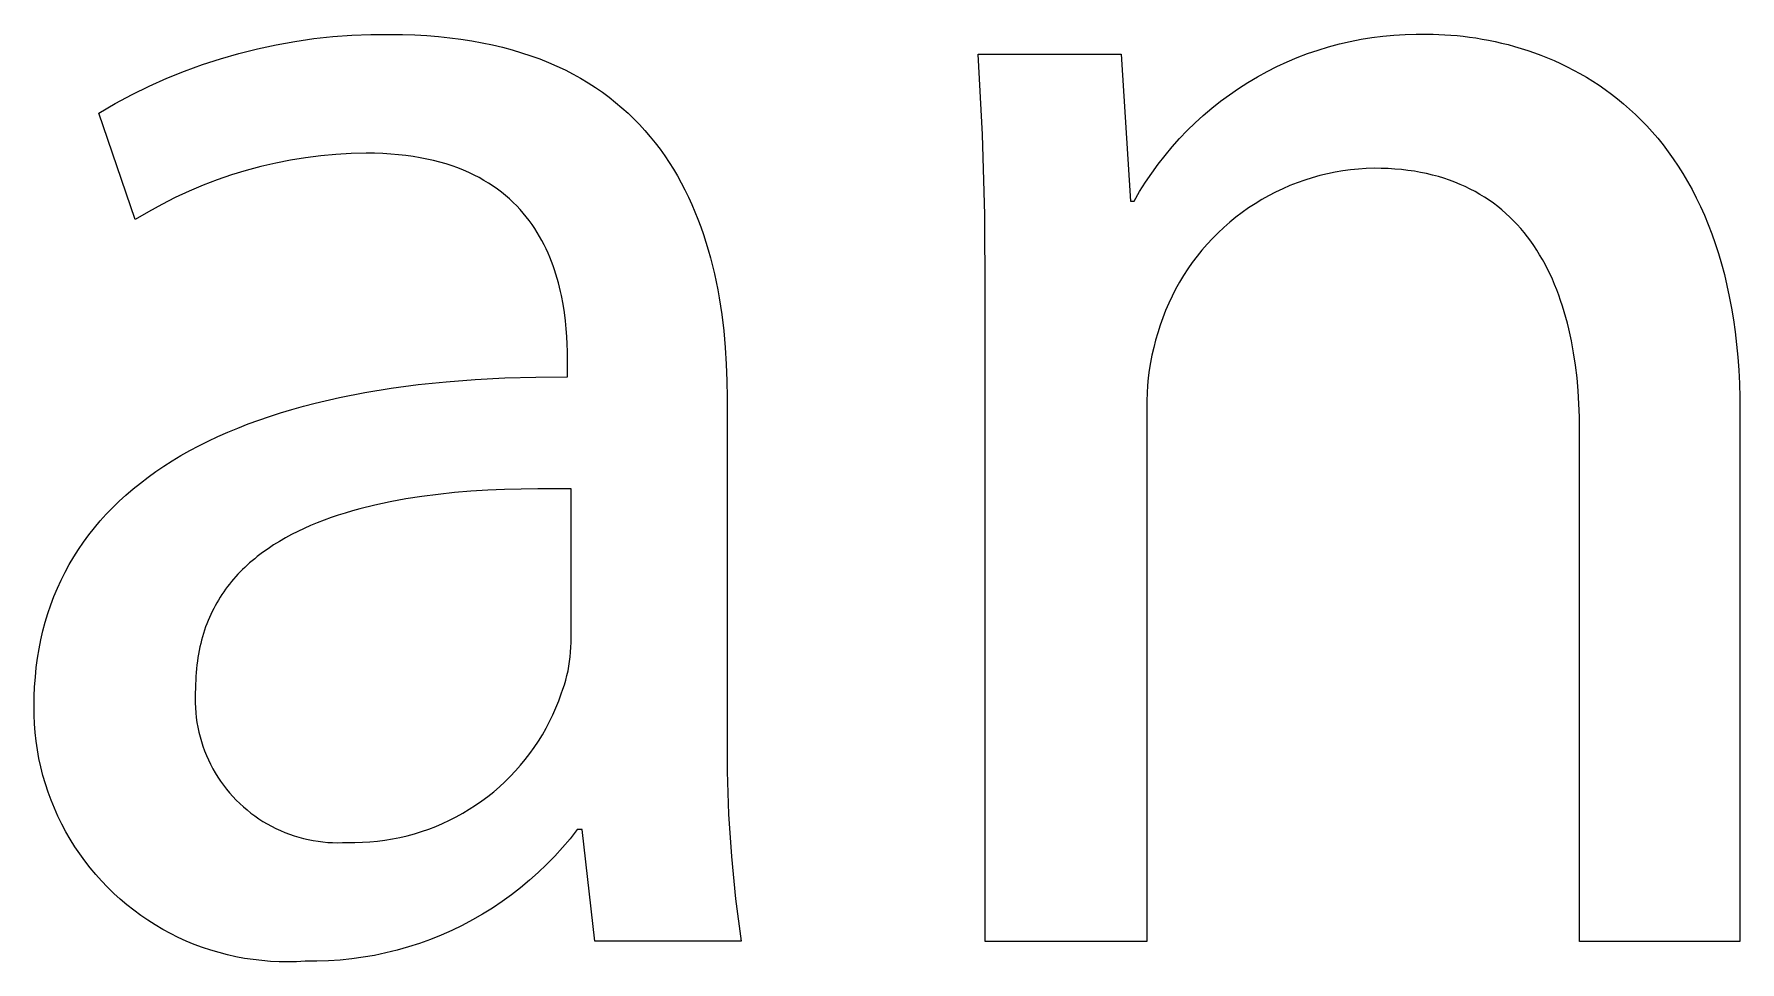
# Model space of a CAD drawing. Header units: millimetres. Extents: x 2840 to 6121, y 744 to 3036.
# Drawn here: x 5489.65 to 5520.23, y 798.66 to 815.29 of the extents above; entities that cross this region are included whole.
import ezdxf

# ---------------------------------------------------------------- set-up
doc = ezdxf.new("R2010")
doc.units = ezdxf.units.MM
doc.header["$MEASUREMENT"] = 0
doc.layers.add('Domyślny', color=7, linetype='Continuous', true_color=0x000000)

msp = doc.modelspace()

# ---------------------------------------------------------------- linework, layer by layer
at = {"layer": 'Domyślny', "color": 18, "lineweight": 15, "true_color": 0x000000}
for p, q in [((5494.664, 815.212), (5495.005, 815.248)), ((5495.005, 815.248), (5495.346, 815.273)), ((5495.346, 815.273), (5495.689, 815.287)), ((5495.689, 815.287), (5496.031, 815.288)), ((5496.031, 815.288), (5496.256, 815.285)), ((5496.256, 815.285), (5496.475, 815.278)), ((5496.475, 815.278), (5496.689, 815.266)), ((5496.689, 815.266), (5496.898, 815.25)), ((5496.898, 815.25), (5497.102, 815.229)), ((5497.102, 815.229), (5497.301, 815.203)), ((5513.437, 815.201), (5513.633, 815.233)), ((5513.633, 815.233), (5513.83, 815.258)), ((5513.83, 815.258), (5514.028, 815.276)), ((5514.028, 815.276), (5514.227, 815.288)), ((5514.227, 815.288), (5514.425, 815.293)), ((5514.425, 815.293), (5514.624, 815.291)), ((5514.624, 815.291), (5514.728, 815.29)), ((5514.728, 815.29), (5514.833, 815.287)), ((5514.833, 815.287), (5514.94, 815.282)), ((5514.94, 815.282), (5515.049, 815.275)), ((5515.049, 815.275), (5515.158, 815.266)), ((5515.158, 815.266), (5515.27, 815.254)), ((5515.27, 815.254), (5515.382, 815.24)), ((5515.382, 815.24), (5515.495, 815.224)), ((5515.495, 815.224), (5515.609, 815.205)), ((5492.992, 814.852), (5493.321, 814.947)), ((5493.321, 814.947), (5493.654, 815.031)), ((5493.654, 815.031), (5493.988, 815.103)), ((5493.988, 815.103), (5494.325, 815.163)), ((5494.325, 815.163), (5494.664, 815.212)), ((5497.301, 815.203), (5497.495, 815.173)), ((5497.495, 815.173), (5497.683, 815.139)), ((5497.683, 815.139), (5497.867, 815.1)), ((5497.867, 815.1), (5498.046, 815.058)), ((5498.046, 815.058), (5498.221, 815.011)), ((5498.221, 815.011), (5498.39, 814.96)), ((5498.39, 814.96), (5498.555, 814.906)), ((5506.651, 813.493), (5506.571, 814.931)), ((5506.571, 814.931), (5509.139, 814.931)), ((5509.139, 814.931), (5509.303, 812.297)), ((5512.294, 814.872), (5512.479, 814.943)), ((5512.479, 814.943), (5512.667, 815.007)), ((5512.667, 815.007), (5512.857, 815.065)), ((5512.857, 815.065), (5513.049, 815.117)), ((5513.049, 815.117), (5513.242, 815.162)), ((5513.242, 815.162), (5513.437, 815.201)), ((5515.609, 815.205), (5515.724, 815.184)), ((5515.724, 815.184), (5515.84, 815.16)), ((5515.84, 815.16), (5515.956, 815.133)), ((5515.956, 815.133), (5516.073, 815.104)), ((5516.073, 815.104), (5516.191, 815.072)), ((5516.191, 815.072), (5516.308, 815.037)), ((5516.308, 815.037), (5516.426, 815)), ((5516.426, 815), (5516.544, 814.959)), ((5516.544, 814.959), (5516.662, 814.915)), ((5492.028, 814.5), (5492.345, 814.629)), ((5492.345, 814.629), (5492.667, 814.746)), ((5492.667, 814.746), (5492.992, 814.852)), ((5498.555, 814.906), (5498.715, 814.847)), ((5498.715, 814.847), (5498.871, 814.785)), ((5498.871, 814.785), (5499.022, 814.719)), ((5499.022, 814.719), (5499.168, 814.65)), ((5499.168, 814.65), (5499.311, 814.576)), ((5511.579, 814.527), (5511.753, 814.622)), ((5511.753, 814.622), (5511.93, 814.711)), ((5511.93, 814.711), (5512.111, 814.795)), ((5512.111, 814.795), (5512.294, 814.872)), ((5516.662, 814.915), (5516.779, 814.868)), ((5516.779, 814.868), (5516.897, 814.818)), ((5516.897, 814.818), (5517.014, 814.765)), ((5517.014, 814.765), (5517.131, 814.709)), ((5517.131, 814.709), (5517.247, 814.649)), ((5517.247, 814.649), (5517.362, 814.586)), ((5491.407, 814.21), (5491.715, 814.361)), ((5491.715, 814.361), (5492.028, 814.5)), ((5499.311, 814.576), (5499.448, 814.5)), ((5499.448, 814.5), (5499.582, 814.42)), ((5499.582, 814.42), (5499.711, 814.337)), ((5499.711, 814.337), (5499.837, 814.251)), ((5511.077, 814.206), (5511.241, 814.318)), ((5511.241, 814.318), (5511.408, 814.425)), ((5511.408, 814.425), (5511.579, 814.527)), ((5517.362, 814.586), (5517.477, 814.519)), ((5517.477, 814.519), (5517.591, 814.449)), ((5517.591, 814.449), (5517.704, 814.375)), ((5517.704, 814.375), (5517.816, 814.298)), ((5490.808, 813.878), (5491.105, 814.05)), ((5491.105, 814.05), (5491.407, 814.21)), ((5499.837, 814.251), (5499.958, 814.161)), ((5499.958, 814.161), (5500.075, 814.069)), ((5500.075, 814.069), (5500.188, 813.973)), ((5510.762, 813.964), (5510.917, 814.088)), ((5510.917, 814.088), (5511.077, 814.206)), ((5517.816, 814.298), (5517.926, 814.217)), ((5517.926, 814.217), (5518.035, 814.132)), ((5518.035, 814.132), (5518.143, 814.043)), ((5518.143, 814.043), (5518.25, 813.95)), ((5491.464, 811.966), (5490.808, 813.878)), ((5500.188, 813.973), (5500.297, 813.875)), ((5500.297, 813.875), (5500.402, 813.774)), ((5500.402, 813.774), (5500.503, 813.67)), ((5510.321, 813.563), (5510.463, 813.702)), ((5510.463, 813.702), (5510.61, 813.836)), ((5510.61, 813.836), (5510.762, 813.964)), ((5518.25, 813.95), (5518.355, 813.853)), ((5518.355, 813.853), (5518.458, 813.752)), ((5518.458, 813.752), (5518.559, 813.648)), ((5500.503, 813.67), (5500.601, 813.563)), ((5500.601, 813.563), (5500.695, 813.454)), ((5500.695, 813.454), (5500.785, 813.342)), ((5506.695, 812.054), (5506.651, 813.493)), ((5510.051, 813.272), (5510.184, 813.42)), ((5510.184, 813.42), (5510.321, 813.563)), ((5518.559, 813.648), (5518.658, 813.538)), ((5518.658, 813.538), (5518.756, 813.425)), ((5518.756, 813.425), (5518.851, 813.307)), ((5494.788, 813.111), (5494.518, 813.077)), ((5495.06, 813.136), (5494.788, 813.111)), ((5495.332, 813.151), (5495.06, 813.136)), ((5495.605, 813.157), (5495.332, 813.151)), ((5495.755, 813.156), (5495.605, 813.157)), ((5495.901, 813.15), (5495.755, 813.156)), ((5496.042, 813.142), (5495.901, 813.15)), ((5496.18, 813.13), (5496.042, 813.142)), ((5496.314, 813.116), (5496.18, 813.13)), ((5496.444, 813.098), (5496.314, 813.116)), ((5496.569, 813.077), (5496.444, 813.098)), ((5500.785, 813.342), (5500.871, 813.228)), ((5500.871, 813.228), (5500.954, 813.112)), ((5500.954, 813.112), (5501.034, 812.993)), ((5509.802, 812.963), (5509.924, 813.119)), ((5509.924, 813.119), (5510.051, 813.272)), ((5518.851, 813.307), (5518.944, 813.185)), ((5518.944, 813.185), (5519.034, 813.059)), ((5493.452, 812.849), (5493.191, 812.769)), ((5493.715, 812.92), (5493.452, 812.849)), ((5493.981, 812.981), (5493.715, 812.92)), ((5494.249, 813.034), (5493.981, 812.981)), ((5494.518, 813.077), (5494.249, 813.034)), ((5496.692, 813.053), (5496.569, 813.077)), ((5496.81, 813.026), (5496.692, 813.053)), ((5496.924, 812.997), (5496.81, 813.026)), ((5497.035, 812.965), (5496.924, 812.997)), ((5497.143, 812.93), (5497.035, 812.965)), ((5497.246, 812.893), (5497.143, 812.93)), ((5497.347, 812.853), (5497.246, 812.893)), ((5497.444, 812.811), (5497.347, 812.853)), ((5497.537, 812.766), (5497.444, 812.811)), ((5501.034, 812.993), (5501.11, 812.872)), ((5501.11, 812.872), (5501.182, 812.75)), ((5509.574, 812.637), (5509.685, 812.802)), ((5509.685, 812.802), (5509.802, 812.963)), ((5512.834, 812.789), (5512.697, 812.755)), ((5512.972, 812.817), (5512.834, 812.789)), ((5513.111, 812.841), (5512.972, 812.817)), ((5513.251, 812.86), (5513.111, 812.841)), ((5513.392, 812.874), (5513.251, 812.86)), ((5513.532, 812.883), (5513.392, 812.874)), ((5513.673, 812.887), (5513.532, 812.883)), ((5513.799, 812.886), (5513.673, 812.887)), ((5513.923, 812.881), (5513.799, 812.886)), ((5514.044, 812.874), (5513.923, 812.881)), ((5514.163, 812.863), (5514.044, 812.874)), ((5514.279, 812.849), (5514.163, 812.863)), ((5514.393, 812.833), (5514.279, 812.849)), ((5514.504, 812.813), (5514.393, 812.833)), ((5514.612, 812.791), (5514.504, 812.813)), ((5514.719, 812.766), (5514.612, 812.791)), ((5519.034, 813.059), (5519.122, 812.928)), ((5519.122, 812.928), (5519.208, 812.793)), ((5519.208, 812.793), (5519.291, 812.652)), ((5492.428, 812.476), (5492.18, 812.361)), ((5492.679, 812.583), (5492.428, 812.476)), ((5492.933, 812.68), (5492.679, 812.583)), ((5493.191, 812.769), (5492.933, 812.68)), ((5497.628, 812.72), (5497.537, 812.766)), ((5497.715, 812.671), (5497.628, 812.72)), ((5497.798, 812.62), (5497.715, 812.671)), ((5497.879, 812.567), (5497.798, 812.62)), ((5497.957, 812.513), (5497.879, 812.567)), ((5498.031, 812.456), (5497.957, 812.513)), ((5501.182, 812.75), (5501.252, 812.625)), ((5501.252, 812.625), (5501.318, 812.498)), ((5501.318, 812.498), (5501.381, 812.369)), ((5509.468, 812.469), (5509.574, 812.637)), ((5512.033, 812.52), (5511.906, 812.46)), ((5512.163, 812.576), (5512.033, 812.52)), ((5512.294, 812.628), (5512.163, 812.576)), ((5512.427, 812.675), (5512.294, 812.628)), ((5512.561, 812.718), (5512.427, 812.675)), ((5512.697, 812.755), (5512.561, 812.718)), ((5514.823, 812.738), (5514.719, 812.766)), ((5514.924, 812.707), (5514.823, 812.738)), ((5515.023, 812.674), (5514.924, 812.707)), ((5515.12, 812.638), (5515.023, 812.674)), ((5515.214, 812.599), (5515.12, 812.638)), ((5515.306, 812.558), (5515.214, 812.599)), ((5515.396, 812.514), (5515.306, 812.558)), ((5515.484, 812.468), (5515.396, 812.514)), ((5519.291, 812.652), (5519.371, 812.508)), ((5519.371, 812.508), (5519.448, 812.358)), ((5491.937, 812.238), (5491.698, 812.106)), ((5492.18, 812.361), (5491.937, 812.238)), ((5498.103, 812.398), (5498.031, 812.456)), ((5498.172, 812.338), (5498.103, 812.398)), ((5498.238, 812.276), (5498.172, 812.338)), ((5498.301, 812.213), (5498.238, 812.276)), ((5498.361, 812.149), (5498.301, 812.213)), ((5501.381, 812.369), (5501.44, 812.238)), ((5501.44, 812.238), (5501.497, 812.106)), ((5509.303, 812.297), (5509.368, 812.297)), ((5509.368, 812.297), (5509.468, 812.469)), ((5511.42, 812.175), (5511.305, 812.093)), ((5511.538, 812.252), (5511.42, 812.175)), ((5511.658, 812.325), (5511.538, 812.252)), ((5511.781, 812.395), (5511.658, 812.325)), ((5511.906, 812.46), (5511.781, 812.395)), ((5515.569, 812.42), (5515.484, 812.468)), ((5515.652, 812.368), (5515.569, 812.42)), ((5515.733, 812.315), (5515.652, 812.368)), ((5515.811, 812.259), (5515.733, 812.315)), ((5515.888, 812.201), (5515.811, 812.259)), ((5515.962, 812.141), (5515.888, 812.201)), ((5519.448, 812.358), (5519.523, 812.204)), ((5519.523, 812.204), (5519.594, 812.044)), ((5491.698, 812.106), (5491.464, 811.966)), ((5498.419, 812.083), (5498.361, 812.149)), ((5498.474, 812.016), (5498.419, 812.083)), ((5498.527, 811.948), (5498.474, 812.016)), ((5498.577, 811.878), (5498.527, 811.948)), ((5498.625, 811.808), (5498.577, 811.878)), ((5501.497, 812.106), (5501.551, 811.972)), ((5501.551, 811.972), (5501.601, 811.837)), ((5506.702, 810.615), (5506.695, 812.054)), ((5511.083, 811.919), (5510.977, 811.826)), ((5511.192, 812.008), (5511.083, 811.919)), ((5511.305, 812.093), (5511.192, 812.008)), ((5516.034, 812.078), (5515.962, 812.141)), ((5516.104, 812.013), (5516.034, 812.078)), ((5516.171, 811.946), (5516.104, 812.013)), ((5516.237, 811.877), (5516.171, 811.946)), ((5516.301, 811.806), (5516.237, 811.877)), ((5519.594, 812.044), (5519.662, 811.88)), ((5519.662, 811.88), (5519.726, 811.711)), ((5498.67, 811.737), (5498.625, 811.808)), ((5498.713, 811.664), (5498.67, 811.737)), ((5498.754, 811.591), (5498.713, 811.664)), ((5498.792, 811.517), (5498.754, 811.591)), ((5501.601, 811.837), (5501.649, 811.7)), ((5501.649, 811.7), (5501.694, 811.562)), ((5501.694, 811.562), (5501.736, 811.422)), ((5510.775, 811.629), (5510.679, 811.526)), ((5510.874, 811.729), (5510.775, 811.629)), ((5510.977, 811.826), (5510.874, 811.729)), ((5516.362, 811.733), (5516.301, 811.806)), ((5516.422, 811.657), (5516.362, 811.733)), ((5516.479, 811.58), (5516.422, 811.657)), ((5516.534, 811.501), (5516.479, 811.58)), ((5519.726, 811.711), (5519.788, 811.537)), ((5498.828, 811.443), (5498.792, 811.517)), ((5498.863, 811.368), (5498.828, 811.443)), ((5498.895, 811.292), (5498.863, 811.368)), ((5498.925, 811.216), (5498.895, 811.292)), ((5501.736, 811.422), (5501.775, 811.281)), ((5501.775, 811.281), (5501.811, 811.139)), ((5510.498, 811.31), (5510.413, 811.197)), ((5510.586, 811.419), (5510.498, 811.31)), ((5510.679, 811.526), (5510.586, 811.419)), ((5516.588, 811.42), (5516.534, 811.501)), ((5516.639, 811.337), (5516.588, 811.42)), ((5516.689, 811.253), (5516.639, 811.337)), ((5516.736, 811.166), (5516.689, 811.253)), ((5519.788, 811.537), (5519.846, 811.357)), ((5519.846, 811.357), (5519.9, 811.173)), ((5498.954, 811.14), (5498.925, 811.216)), ((5498.98, 811.064), (5498.954, 811.14)), ((5499.005, 810.987), (5498.98, 811.064)), ((5499.028, 810.91), (5499.005, 810.987)), ((5501.811, 811.139), (5501.845, 810.996)), ((5501.845, 810.996), (5501.876, 810.852)), ((5510.255, 810.963), (5510.182, 810.843)), ((5510.332, 811.082), (5510.255, 810.963)), ((5510.413, 811.197), (5510.332, 811.082)), ((5516.782, 811.078), (5516.736, 811.166)), ((5516.826, 810.989), (5516.782, 811.078)), ((5516.868, 810.897), (5516.826, 810.989)), ((5519.9, 811.173), (5519.95, 810.983)), ((5519.95, 810.983), (5519.997, 810.787)), ((5499.049, 810.833), (5499.028, 810.91)), ((5499.069, 810.757), (5499.049, 810.833)), ((5499.087, 810.68), (5499.069, 810.757)), ((5499.103, 810.604), (5499.087, 810.68)), ((5501.876, 810.852), (5501.905, 810.707)), ((5501.905, 810.707), (5501.931, 810.562)), ((5510.114, 810.719), (5510.049, 810.594)), ((5510.182, 810.843), (5510.114, 810.719)), ((5516.908, 810.804), (5516.868, 810.897)), ((5516.946, 810.71), (5516.908, 810.804)), ((5516.982, 810.613), (5516.946, 810.71)), ((5519.997, 810.787), (5520.039, 810.587)), ((5499.132, 810.452), (5499.103, 810.604)), ((5499.156, 810.302), (5499.132, 810.452)), ((5501.931, 810.562), (5501.976, 810.268)), ((5506.702, 799.022), (5506.702, 810.615)), ((5509.934, 810.337), (5509.883, 810.205)), ((5509.989, 810.466), (5509.934, 810.337)), ((5510.049, 810.594), (5509.989, 810.466)), ((5517.016, 810.516), (5516.982, 810.613)), ((5517.049, 810.417), (5517.016, 810.516)), ((5517.08, 810.316), (5517.049, 810.417)), ((5520.039, 810.587), (5520.078, 810.381)), ((5520.078, 810.381), (5520.112, 810.169)), ((5499.174, 810.154), (5499.156, 810.302)), ((5499.189, 810.01), (5499.174, 810.154)), ((5501.976, 810.268), (5502.012, 809.972)), ((5509.836, 810.072), (5509.794, 809.937)), ((5509.883, 810.205), (5509.836, 810.072)), ((5517.109, 810.214), (5517.08, 810.316)), ((5517.137, 810.111), (5517.109, 810.214)), ((5517.162, 810.007), (5517.137, 810.111)), ((5520.112, 810.169), (5520.143, 809.952)), ((5499.199, 809.869), (5499.189, 810.01)), ((5499.206, 809.733), (5499.199, 809.869)), ((5499.209, 809.601), (5499.206, 809.733)), ((5502.012, 809.972), (5502.04, 809.674)), ((5509.755, 809.806), (5509.72, 809.673)), ((5509.794, 809.937), (5509.755, 809.806)), ((5517.187, 809.901), (5517.162, 810.007)), ((5517.209, 809.794), (5517.187, 809.901)), ((5517.249, 809.576), (5517.209, 809.794)), ((5520.143, 809.952), (5520.169, 809.729)), ((5520.169, 809.729), (5520.19, 809.501)), ((5499.21, 809.475), (5499.209, 809.601)), ((5499.21, 809.147), (5499.21, 809.475)), ((5502.04, 809.674), (5502.059, 809.375)), ((5509.69, 809.539), (5509.663, 809.404)), ((5509.72, 809.673), (5509.69, 809.539)), ((5517.282, 809.354), (5517.249, 809.576)), ((5520.19, 809.501), (5520.207, 809.266)), ((5497.556, 809.101), (5498.091, 809.129)), ((5498.091, 809.129), (5498.643, 809.144)), ((5498.643, 809.144), (5499.21, 809.147)), ((5502.059, 809.375), (5502.07, 809.075)), ((5509.624, 809.132), (5509.611, 808.995)), ((5509.641, 809.268), (5509.624, 809.132)), ((5509.663, 809.404), (5509.641, 809.268)), ((5517.309, 809.128), (5517.282, 809.354)), ((5517.329, 808.898), (5517.309, 809.128)), ((5520.207, 809.266), (5520.219, 809.026)), ((5495.126, 808.777), (5495.579, 808.866)), ((5495.579, 808.866), (5496.048, 808.943)), ((5496.048, 808.943), (5496.534, 809.008)), ((5496.534, 809.008), (5497.037, 809.06)), ((5497.037, 809.06), (5497.556, 809.101)), ((5502.07, 809.075), (5502.073, 808.776)), ((5509.602, 808.858), (5509.598, 808.72)), ((5509.611, 808.995), (5509.602, 808.858)), ((5517.344, 808.665), (5517.329, 808.898)), ((5520.219, 809.026), (5520.226, 808.78)), ((5493.871, 808.439), (5494.069, 808.503)), ((5494.069, 808.503), (5494.272, 808.563)), ((5494.272, 808.563), (5494.479, 808.621)), ((5494.479, 808.621), (5494.691, 808.676)), ((5494.691, 808.676), (5495.126, 808.777)), ((5502.073, 808.776), (5502.073, 802.832)), ((5509.598, 808.72), (5509.598, 808.583)), ((5509.598, 808.583), (5509.598, 799.022)), ((5517.352, 808.429), (5517.344, 808.665)), ((5520.226, 808.78), (5520.229, 808.528)), ((5520.229, 808.528), (5520.229, 799.022)), ((5493.121, 808.155), (5493.302, 808.23)), ((5493.302, 808.23), (5493.487, 808.303)), ((5493.487, 808.303), (5493.677, 808.372)), ((5493.677, 808.372), (5493.871, 808.439)), ((5517.355, 808.189), (5517.352, 808.429)), ((5492.441, 807.825), (5492.604, 807.912)), ((5492.604, 807.912), (5492.772, 807.996)), ((5492.772, 807.996), (5492.944, 808.077)), ((5492.944, 808.077), (5493.121, 808.155)), ((5517.355, 799.022), (5517.355, 808.189)), ((5491.978, 807.547), (5492.128, 807.642)), ((5492.128, 807.642), (5492.282, 807.735)), ((5492.282, 807.735), (5492.441, 807.825)), ((5491.555, 807.244), (5491.692, 807.348)), ((5491.692, 807.348), (5491.833, 807.449)), ((5491.833, 807.449), (5491.978, 807.547)), ((5491.174, 806.916), (5491.297, 807.028)), ((5491.297, 807.028), (5491.424, 807.137)), ((5491.424, 807.137), (5491.555, 807.244)), ((5496.602, 807.002), (5496.316, 806.958)), ((5496.892, 807.04), (5496.602, 807.002)), ((5497.186, 807.071), (5496.892, 807.04)), ((5497.482, 807.096), (5497.186, 807.071)), ((5497.781, 807.115), (5497.482, 807.096)), ((5498.08, 807.129), (5497.781, 807.115)), ((5498.68, 807.142), (5498.08, 807.129)), ((5499.276, 807.137), (5498.68, 807.142)), ((5499.276, 804.384), (5499.276, 807.137)), ((5490.834, 806.563), (5490.943, 806.683)), ((5490.943, 806.683), (5491.056, 806.801)), ((5491.056, 806.801), (5491.174, 806.916)), ((5495.099, 806.666), (5494.973, 806.623)), ((5495.227, 806.706), (5495.099, 806.666)), ((5495.357, 806.745), (5495.227, 806.706)), ((5495.49, 806.781), (5495.357, 806.745)), ((5495.759, 806.848), (5495.49, 806.781)), ((5496.035, 806.907), (5495.759, 806.848)), ((5496.316, 806.958), (5496.035, 806.907)), ((5490.631, 806.313), (5490.73, 806.439)), ((5490.73, 806.439), (5490.834, 806.563)), ((5494.375, 806.375), (5494.263, 806.318)), ((5494.49, 806.429), (5494.375, 806.375)), ((5494.607, 806.481), (5494.49, 806.429)), ((5494.727, 806.531), (5494.607, 806.481)), ((5494.849, 806.578), (5494.727, 806.531)), ((5494.973, 806.623), (5494.849, 806.578)), ((5490.361, 805.919), (5490.446, 806.053)), ((5490.446, 806.053), (5490.536, 806.185)), ((5490.536, 806.185), (5490.631, 806.313)), ((5493.843, 806.066), (5493.745, 805.997)), ((5493.943, 806.133), (5493.843, 806.066)), ((5494.047, 806.197), (5493.943, 806.133)), ((5494.154, 806.259), (5494.047, 806.197)), ((5494.263, 806.318), (5494.154, 806.259)), ((5490.205, 805.643), (5490.281, 805.783)), ((5490.281, 805.783), (5490.361, 805.919)), ((5493.471, 805.771), (5493.428, 805.732)), ((5493.514, 805.811), (5493.471, 805.771)), ((5493.559, 805.849), (5493.514, 805.811)), ((5493.604, 805.887), (5493.559, 805.849)), ((5493.65, 805.924), (5493.604, 805.887)), ((5493.745, 805.997), (5493.65, 805.924)), ((5490.068, 805.356), (5490.134, 805.501)), ((5490.134, 805.501), (5490.205, 805.643)), ((5493.19, 805.477), (5493.153, 805.432)), ((5493.227, 805.521), (5493.19, 805.477)), ((5493.265, 805.565), (5493.227, 805.521)), ((5493.305, 805.607), (5493.265, 805.565)), ((5493.345, 805.649), (5493.305, 805.607)), ((5493.386, 805.691), (5493.345, 805.649)), ((5493.428, 805.732), (5493.386, 805.691)), ((5489.95, 805.059), (5490.006, 805.209)), ((5490.006, 805.209), (5490.068, 805.356)), ((5492.954, 805.145), (5492.925, 805.095)), ((5492.985, 805.195), (5492.954, 805.145)), ((5493.017, 805.244), (5492.985, 805.195)), ((5493.049, 805.292), (5493.017, 805.244)), ((5493.083, 805.339), (5493.049, 805.292)), ((5493.118, 805.386), (5493.083, 805.339)), ((5493.153, 805.432), (5493.118, 805.386)), ((5489.851, 804.751), (5489.898, 804.906)), ((5489.898, 804.906), (5489.95, 805.059)), ((5492.792, 804.831), (5492.769, 804.776)), ((5492.817, 804.885), (5492.792, 804.831)), ((5492.842, 804.939), (5492.817, 804.885)), ((5492.869, 804.992), (5492.842, 804.939)), ((5492.896, 805.044), (5492.869, 804.992)), ((5492.925, 805.095), (5492.896, 805.044)), ((5489.772, 804.432), (5489.809, 804.593)), ((5489.809, 804.593), (5489.851, 804.751)), ((5492.686, 804.547), (5492.669, 804.487)), ((5492.705, 804.605), (5492.686, 804.547)), ((5492.725, 804.663), (5492.705, 804.605)), ((5492.747, 804.72), (5492.725, 804.663)), ((5492.769, 804.776), (5492.747, 804.72)), ((5489.713, 804.104), (5489.74, 804.269)), ((5489.74, 804.269), (5489.772, 804.432)), ((5492.609, 804.241), (5492.597, 804.177)), ((5492.622, 804.304), (5492.609, 804.241)), ((5492.637, 804.366), (5492.622, 804.304)), ((5492.652, 804.427), (5492.637, 804.366)), ((5492.669, 804.487), (5492.652, 804.427)), ((5499.268, 804.213), (5499.274, 804.298)), ((5499.274, 804.298), (5499.276, 804.384)), ((5489.673, 803.764), (5489.69, 803.935)), ((5489.69, 803.935), (5489.713, 804.104)), ((5492.562, 803.914), (5492.556, 803.846)), ((5492.569, 803.981), (5492.562, 803.914)), ((5492.577, 804.047), (5492.569, 803.981)), ((5492.587, 804.113), (5492.577, 804.047)), ((5492.597, 804.177), (5492.587, 804.113)), ((5499.221, 803.875), (5499.237, 803.959)), ((5499.237, 803.959), (5499.25, 804.044)), ((5499.25, 804.044), (5499.26, 804.128)), ((5499.26, 804.128), (5499.268, 804.213)), ((5489.66, 803.591), (5489.673, 803.764)), ((5492.548, 803.707), (5492.546, 803.636)), ((5492.546, 803.636), (5492.546, 803.564)), ((5492.551, 803.777), (5492.548, 803.707)), ((5492.556, 803.846), (5492.551, 803.777)), ((5499.13, 803.546), (5499.157, 803.627)), ((5499.157, 803.627), (5499.181, 803.709)), ((5499.181, 803.709), (5499.202, 803.792)), ((5499.202, 803.792), (5499.221, 803.875)), ((5489.65, 803.237), (5489.653, 803.415)), ((5489.653, 803.415), (5489.66, 803.591)), ((5492.54, 803.477), (5492.537, 803.389)), ((5492.537, 803.389), (5492.538, 803.301)), ((5492.538, 803.301), (5492.541, 803.213)), ((5492.546, 803.564), (5492.54, 803.477)), ((5499.005, 803.214), (5499.055, 803.339)), ((5499.055, 803.339), (5499.101, 803.466)), ((5499.101, 803.466), (5499.13, 803.546)), ((5489.651, 803.08), (5489.65, 803.237)), ((5489.658, 802.924), (5489.651, 803.08)), ((5492.541, 803.213), (5492.548, 803.125)), ((5492.548, 803.125), (5492.557, 803.037)), ((5492.557, 803.037), (5492.569, 802.95)), ((5498.892, 802.968), (5498.951, 803.09)), ((5498.951, 803.09), (5499.005, 803.214)), ((5489.67, 802.769), (5489.658, 802.924)), ((5489.687, 802.613), (5489.67, 802.769)), ((5492.569, 802.95), (5492.585, 802.864)), ((5492.585, 802.864), (5492.603, 802.778)), ((5492.603, 802.778), (5492.625, 802.692)), ((5492.625, 802.692), (5492.649, 802.608)), ((5498.691, 802.616), (5498.762, 802.731)), ((5498.762, 802.731), (5498.829, 802.849)), ((5498.829, 802.849), (5498.892, 802.968)), ((5502.073, 802.832), (5502.074, 802.069)), ((5489.709, 802.459), (5489.687, 802.613)), ((5489.737, 802.305), (5489.709, 802.459)), ((5492.649, 802.608), (5492.676, 802.524)), ((5492.676, 802.524), (5492.706, 802.441)), ((5492.706, 802.441), (5492.739, 802.36)), ((5498.456, 802.287), (5498.538, 802.394)), ((5498.538, 802.394), (5498.616, 802.504)), ((5498.616, 802.504), (5498.691, 802.616)), ((5489.77, 802.153), (5489.737, 802.305)), ((5489.808, 802.001), (5489.77, 802.153)), ((5492.739, 802.36), (5492.774, 802.279)), ((5492.774, 802.279), (5492.813, 802.2)), ((5492.813, 802.2), (5492.854, 802.122)), ((5492.854, 802.122), (5492.898, 802.046)), ((5498.187, 801.983), (5498.28, 802.081)), ((5498.28, 802.081), (5498.37, 802.183)), ((5498.37, 802.183), (5498.456, 802.287)), ((5489.852, 801.851), (5489.808, 802.001)), ((5489.901, 801.703), (5489.852, 801.851)), ((5492.898, 802.046), (5492.944, 801.971)), ((5492.944, 801.971), (5492.993, 801.898)), ((5492.993, 801.898), (5493.044, 801.826)), ((5493.044, 801.826), (5493.098, 801.757)), ((5497.889, 801.709), (5497.992, 801.797)), ((5497.992, 801.797), (5498.091, 801.888)), ((5498.091, 801.888), (5498.187, 801.983)), ((5502.074, 802.069), (5502.1, 801.307)), ((5489.954, 801.556), (5489.901, 801.703)), ((5490.013, 801.411), (5489.954, 801.556)), ((5493.098, 801.757), (5493.154, 801.689)), ((5493.154, 801.689), (5493.212, 801.623)), ((5493.212, 801.623), (5493.273, 801.559)), ((5493.273, 801.559), (5493.336, 801.498)), ((5493.336, 801.498), (5493.401, 801.438)), ((5497.451, 801.393), (5497.565, 801.466)), ((5497.565, 801.466), (5497.676, 801.543)), ((5497.676, 801.543), (5497.784, 801.624)), ((5497.784, 801.624), (5497.889, 801.709)), ((5490.077, 801.269), (5490.013, 801.411)), ((5490.146, 801.129), (5490.077, 801.269)), ((5493.401, 801.438), (5493.467, 801.381)), ((5493.467, 801.381), (5493.536, 801.326)), ((5493.536, 801.326), (5493.607, 801.274)), ((5493.607, 801.274), (5493.679, 801.224)), ((5493.679, 801.224), (5493.753, 801.176)), ((5493.753, 801.176), (5493.829, 801.131)), ((5496.974, 801.14), (5497.097, 801.197)), ((5497.097, 801.197), (5497.217, 801.258)), ((5497.217, 801.258), (5497.335, 801.324)), ((5497.335, 801.324), (5497.451, 801.393)), ((5502.1, 801.307), (5502.15, 800.546)), ((5490.219, 800.991), (5490.146, 801.129)), ((5490.297, 800.855), (5490.219, 800.991)), ((5490.38, 800.723), (5490.297, 800.855)), ((5493.829, 801.131), (5493.906, 801.089)), ((5493.906, 801.089), (5493.985, 801.049)), ((5493.985, 801.049), (5494.065, 801.012)), ((5494.065, 801.012), (5494.146, 800.978)), ((5494.146, 800.978), (5494.228, 800.947)), ((5494.228, 800.947), (5494.311, 800.918)), ((5494.311, 800.918), (5494.395, 800.893)), ((5494.395, 800.893), (5494.481, 800.87)), ((5494.481, 800.87), (5494.566, 800.85)), ((5495.94, 800.84), (5496.073, 800.862)), ((5496.073, 800.862), (5496.205, 800.888)), ((5496.205, 800.888), (5496.337, 800.919)), ((5496.337, 800.919), (5496.467, 800.955)), ((5496.467, 800.955), (5496.596, 800.994)), ((5496.596, 800.994), (5496.724, 801.039)), ((5496.724, 801.039), (5496.85, 801.087)), ((5496.85, 801.087), (5496.974, 801.14)), ((5499.257, 800.866), (5499.122, 800.707)), ((5499.385, 801.029), (5499.257, 800.866)), ((5499.473, 801.029), (5499.385, 801.029)), ((5499.702, 799.03), (5499.473, 801.029)), ((5490.467, 800.593), (5490.38, 800.723)), ((5490.559, 800.467), (5490.467, 800.593)), ((5494.566, 800.85), (5494.653, 800.834)), ((5494.653, 800.834), (5494.74, 800.82)), ((5494.74, 800.82), (5494.827, 800.809)), ((5494.827, 800.809), (5494.914, 800.801)), ((5494.914, 800.801), (5495.002, 800.796)), ((5495.002, 800.796), (5495.09, 800.795)), ((5495.09, 800.795), (5495.178, 800.796)), ((5495.178, 800.796), (5495.266, 800.8)), ((5495.266, 800.8), (5495.401, 800.799)), ((5495.401, 800.799), (5495.536, 800.802)), ((5495.536, 800.802), (5495.671, 800.81)), ((5495.671, 800.81), (5495.806, 800.823)), ((5495.806, 800.823), (5495.94, 800.84)), ((5498.983, 800.553), (5498.838, 800.403)), ((5499.122, 800.707), (5498.983, 800.553)), ((5502.15, 800.546), (5502.225, 799.786)), ((5490.655, 800.344), (5490.559, 800.467)), ((5490.755, 800.224), (5490.655, 800.344)), ((5498.687, 800.259), (5498.532, 800.121)), ((5498.838, 800.403), (5498.687, 800.259)), ((5490.859, 800.108), (5490.755, 800.224)), ((5490.967, 799.995), (5490.859, 800.108)), ((5491.079, 799.886), (5490.967, 799.995)), ((5498.372, 799.987), (5498.208, 799.86)), ((5498.532, 800.121), (5498.372, 799.987)), ((5491.195, 799.781), (5491.079, 799.886)), ((5491.314, 799.68), (5491.195, 799.781)), ((5491.437, 799.583), (5491.314, 799.68)), ((5498.039, 799.738), (5497.866, 799.622)), ((5498.208, 799.86), (5498.039, 799.738)), ((5502.225, 799.786), (5502.324, 799.03)), ((5491.562, 799.491), (5491.437, 799.583)), ((5491.691, 799.403), (5491.562, 799.491)), ((5491.823, 799.319), (5491.691, 799.403)), ((5497.509, 799.409), (5497.325, 799.311)), ((5497.69, 799.512), (5497.509, 799.409)), ((5497.866, 799.622), (5497.69, 799.512)), ((5491.958, 799.24), (5491.823, 799.319)), ((5492.095, 799.166), (5491.958, 799.24)), ((5492.235, 799.097), (5492.095, 799.166)), ((5492.377, 799.032), (5492.235, 799.097)), ((5492.522, 798.972), (5492.377, 799.032)), ((5496.754, 799.059), (5496.558, 798.988)), ((5496.947, 799.137), (5496.754, 799.059)), ((5497.138, 799.221), (5496.947, 799.137)), ((5497.325, 799.311), (5497.138, 799.221)), ((5502.324, 799.03), (5499.702, 799.03)), ((5509.598, 799.022), (5506.702, 799.022)), ((5520.229, 799.022), (5517.355, 799.022)), ((5492.668, 798.918), (5492.522, 798.972)), ((5492.816, 798.868), (5492.668, 798.918)), ((5492.966, 798.824), (5492.816, 798.868)), ((5493.117, 798.784), (5492.966, 798.824)), ((5493.269, 798.75), (5493.117, 798.784)), ((5493.423, 798.721), (5493.269, 798.75)), ((5493.577, 798.698), (5493.423, 798.721)), ((5495.343, 798.711), (5495.136, 798.69)), ((5495.549, 798.74), (5495.343, 798.711)), ((5495.754, 798.775), (5495.549, 798.74)), ((5495.958, 798.818), (5495.754, 798.775)), ((5496.16, 798.868), (5495.958, 798.818)), ((5496.36, 798.925), (5496.16, 798.868)), ((5496.558, 798.988), (5496.36, 798.925)), ((5493.732, 798.68), (5493.577, 798.698)), ((5493.888, 798.667), (5493.732, 798.68)), ((5494.044, 798.659), (5493.888, 798.667)), ((5494.2, 798.657), (5494.044, 798.659)), ((5494.356, 798.661), (5494.2, 798.657)), ((5494.512, 798.669), (5494.356, 798.661)), ((5494.72, 798.669), (5494.512, 798.669)), ((5494.928, 798.676), (5494.72, 798.669)), ((5495.136, 798.69), (5494.928, 798.676))]:
    msp.add_line(p, q, dxfattribs=at)

doc.saveas('drawing.dxf')
